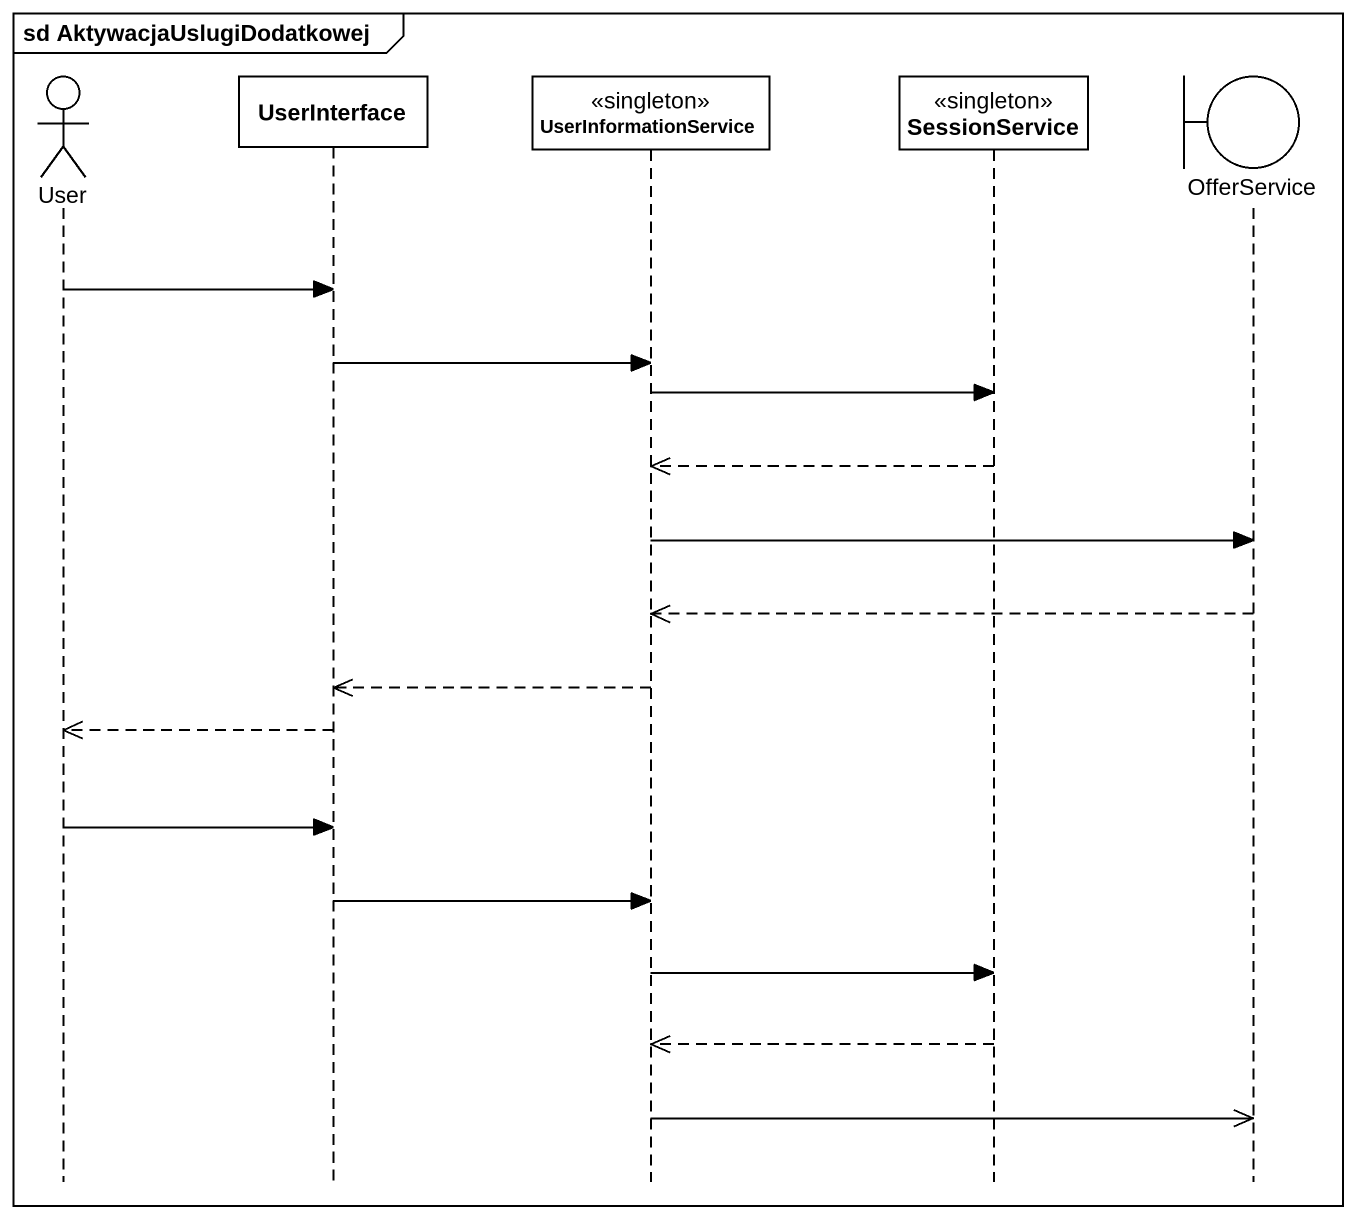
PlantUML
@startuml
mainframe sd AktywacjaUslugiDodatkowej
hide footbox
actor User
participant UserInterface
participant UserInformationService <<singleton>>
participant SessionService <<singleton>>
boundary OfferService

User -> UserInterface
UserInterface -> UserInformationService
UserInformationService -> SessionService
SessionService -->> UserInformationService
UserInformationService -> OfferService
OfferService -->> UserInformationService
UserInformationService -->> UserInterface
UserInterface -->> User
User -> UserInterface
UserInterface -> UserInformationService
UserInformationService -> SessionService
SessionService -->> UserInformationService
UserInformationService ->> OfferService
@enduml
